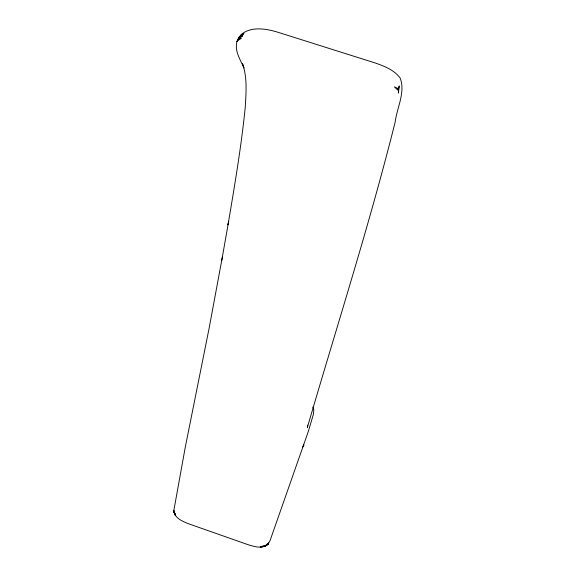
<?xml version="1.0" encoding="UTF-8"?>
<svg xmlns="http://www.w3.org/2000/svg" width="576" height="576" viewBox="0 0 576 576"><rect width="100%" height="100%" fill="white"/><g stroke="black" fill="none" stroke-linecap="round" stroke-linejoin="round"><path stroke-width="0.86" d="M307.67 425.102L307.339 427.536C336.946 325.879 369.382 224.957 395.136 122.198C396.864 108.007 405.612 92.354 400.219 78.156C394.394 70.099 384.775 66.377 375.761 63.151L277.279 32.054C265.392 28.505 249.984 26.014 240.134 35.482M173.815 510.602L185.22 447.502L209.239 327.629L222.358 257.026M221.724 260.575L228.665 221.227L228.01 224.87C234.598 185.753 241.308 146.614 245.254 107.122C246.074 92.743 247.464 77.695 242.539 63.85M236.729 42.66C234.792 51.602 240.48 60.034 243.95 67.91L242.575 63.886M264.874 546.062L268.128 543.708L264.874 546.062L260.525 546.761L265.046 545.443L264.802 546.379L268.006 544.255L269.993 540.763L308.34 431.388L313.344 414.475L313.826 409.91L312.876 407.081M236.93 41.875L239.35 36.727L243.95 33.559L238.594 38.023L236.93 41.875L237.881 39.413L242.604 35.863L238.594 38.023M268.582 542.743L268.006 544.255C262.505 549.209 254.52 546.667 248.285 544.766L188.726 523.829C182.722 521.424 174.96 518.422 173.794 511.171L175.046 514.85L174.535 512.388M265.19 545.58L264.838 546.401M302.63 447.235L303.934 444.938L303.199 446.083M174.91 514.8L173.873 511.207L174.197 510.746M268.027 544.061L264.802 546.379L268.214 543.744L266.854 544.262M237.254 40.946L241.344 38.347L237.881 39.413M260.496 547.2L264.226 546.307M173.873 511.207L175.046 514.85M398.772 87.25L398.34 93.096L399.312 85.91L398.772 87.25M174.953 513.799L174.874 514.454L173.772 510.977L174.953 513.799M398.232 88.639L397.692 90.101L394.402 86.868L398.232 88.639"/></g></svg>
